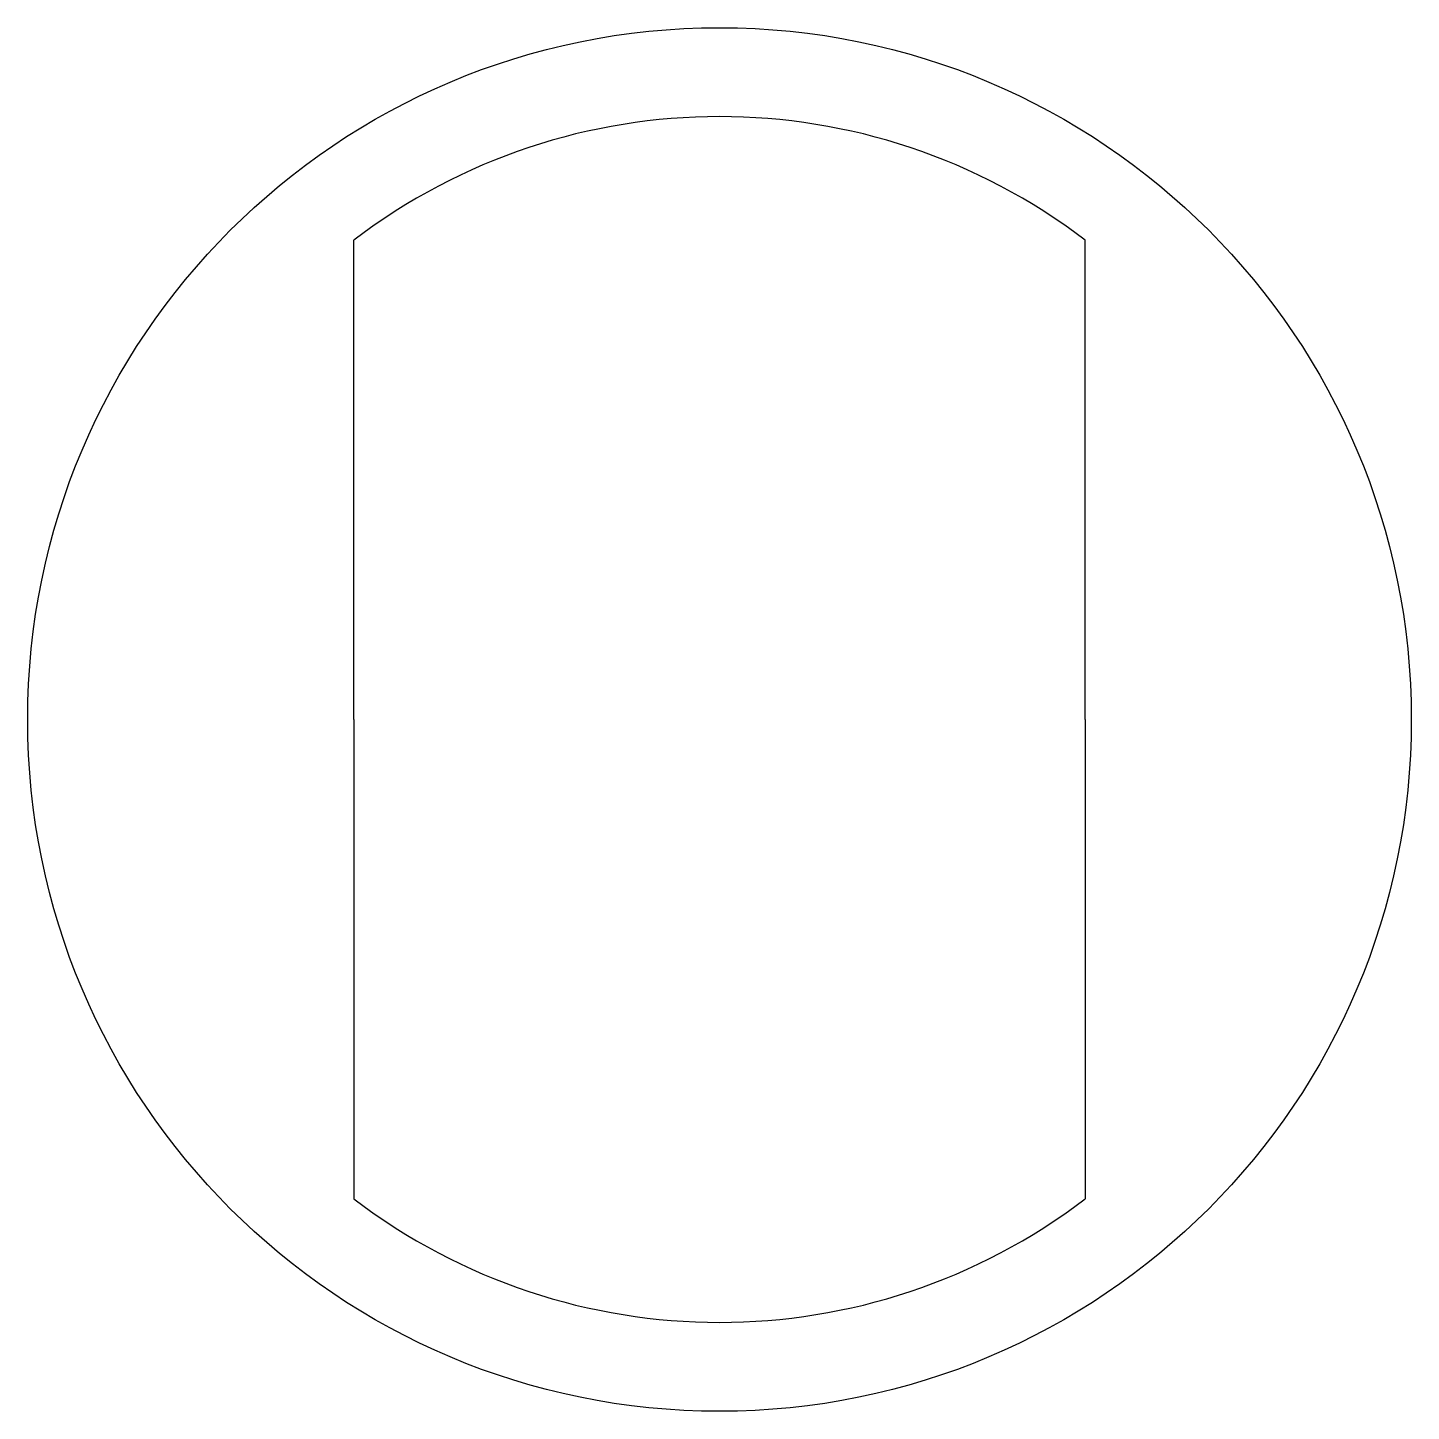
# Model space of a CAD drawing. Header units: millimetres. Extents: x -3.5 to 3.5, y -3.5 to 3.5.
import ezdxf

# ---------------------------------------------------------------- set-up
doc = ezdxf.new("R2010")
doc.units = ezdxf.units.MM
doc.layers.get('0').update_dxf_attribs({"linetype": 'CONTINUOUS'})

msp = doc.modelspace()

# ---------------------------------------------------------------- linework, layer by layer
for p, q in [((-1.85, 0), (-1.85, 2.4249)), ((1.85, 0), (1.85, 2.4249)), ((-1.85, 0), (-1.85, -2.4249)), ((1.85, 0), (1.85, -2.4249))]:
    msp.add_line(p, q)
msp.add_circle((0, 0), 3.5)
for start, end in [(52.65901, 127.34099), (232.65901, 307.34099)]:
    msp.add_arc((0, 0), 3.05, start, end)

doc.saveas('drawing.dxf')
